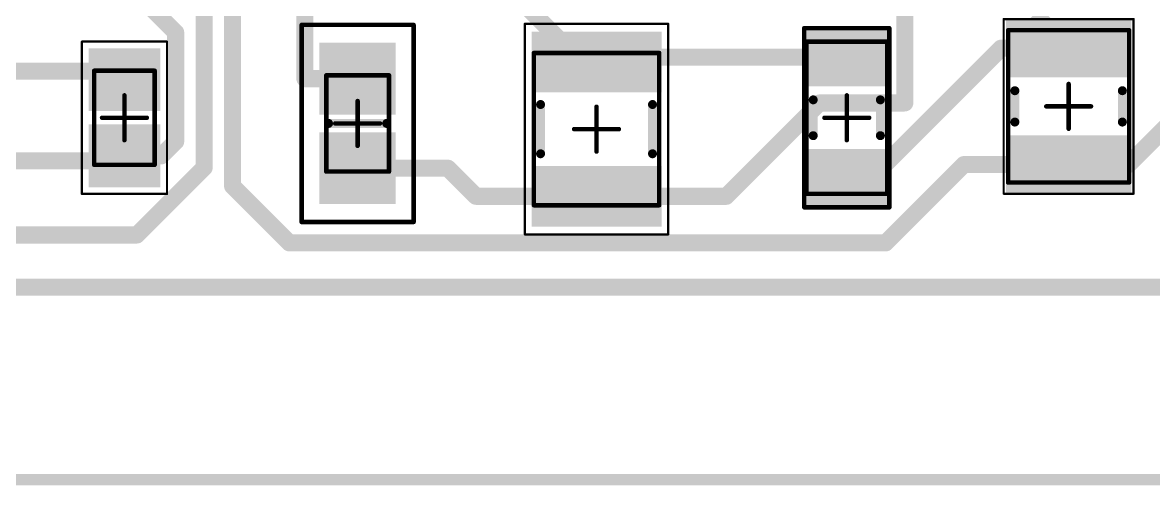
# Model space of a CAD drawing. Header units: millimetres. Extents: x 2.52 to 5.37, y 1.66 to 4.63.
# Drawn here: x 3.835 to 4.83, y 1.655 to 2.062 of the extents above; entities that cross this region are included whole.
import ezdxf

# ---------------------------------------------------------------- set-up
doc = ezdxf.new("R2010")
doc.units = ezdxf.units.MM
doc.header["$MEASUREMENT"] = 0
for name, color, linetype in [('Mechanical13', 56, 'Continuous'), ('Mechanical15', 56, 'Continuous'), ('Mechanical4', 56, 'Continuous'), ('TopLayer', 1, 'Continuous'), ('TopOverlay', 2, 'Continuous'), ('TopPaste', 8, 'Continuous'), ('TopSolder', 216, 'Continuous')]:
    doc.layers.add(name, color=color, linetype=linetype)

# ---------------------------------------------------------------- blocks, each defined once
blk = doc.blocks.new('C1206_26')
at = {"layer": 'TopLayer'}
for points in [[(-0.0748, -0.03346), (-0.0748, 0.03346), (-0.0315, 0.03346), (-0.0315, -0.03346)], [(0.0315, -0.03346), (0.0315, 0.03346), (0.0748, 0.03346), (0.0748, -0.03346)]]:
    blk.add_hatch(color=1, dxfattribs=at).paths.add_polyline_path(points)
at = {"layer": 'TopPaste'}
for points in [[(-0.0748, -0.03346), (-0.0748, 0.03346), (-0.0315, 0.03346), (-0.0315, -0.03346)], [(0.0315, -0.03346), (0.0315, 0.03346), (0.0748, 0.03346), (0.0748, -0.03346)]]:
    blk.add_hatch(color=8, dxfattribs=at).paths.add_polyline_path(points)
at = {"layer": 'TopSolder'}
for points in [[(-0.0788, -0.03746), (-0.0788, 0.03746), (-0.0275, 0.03746), (-0.0275, -0.03746)], [(0.0275, -0.03746), (0.0275, 0.03746), (0.0788, 0.03746), (0.0788, -0.03746)]]:
    blk.add_hatch(color=216, dxfattribs=at).paths.add_polyline_path(points)
at = {"layer": 'Mechanical13', "const_width": 0.00394}
for points in [[(-0.06693, 0.03543), (0.06693, 0.03543)], [(-0.06693, 0.03543), (-0.06693, -0.03543)], [(0.06693, 0.03543), (0.06693, -0.03543)], [(-0.06693, -0.03543), (0.06693, -0.03543)]]:
    blk.add_lwpolyline(points, dxfattribs=at)
at = {"layer": 'Mechanical13', "const_width": 0.00197}
for points in [[(-0.06791, 0.03543, 1), (-0.06594, 0.03543, 1)], [(-0.06791, 0.03543, 1), (-0.06594, 0.03543, 1)], [(0.06594, 0.03543, 1), (0.06791, 0.03543, 1)], [(0.06594, 0.03543, 1), (0.06791, 0.03543, 1)], [(-0.06791, -0.03543, 1), (-0.06594, -0.03543, 1)], [(-0.06791, -0.03543, 1), (-0.06594, -0.03543, 1)], [(0.06594, -0.03543, 1), (0.06791, -0.03543, 1)], [(0.06594, -0.03543, 1), (0.06791, -0.03543, 1)]]:
    blk.add_lwpolyline(points, format="xyb", close=True, dxfattribs=at)
at = {"layer": 'Mechanical15', "const_width": 0.00394}
for points in [[(-0.07874, 0.0374), (0.07874, 0.0374)], [(-0.07874, 0.0374), (-0.07874, -0.0374)], [(0.07874, 0.0374), (0.07874, -0.0374)], [(0, 0.01969), (0, -0.01969)], [(-0.01969, 0), (0.01969, 0)], [(-0.07874, -0.0374), (0.07874, -0.0374)]]:
    blk.add_lwpolyline(points, dxfattribs=at)
at = {"layer": 'Mechanical15', "const_width": 0.00197}
for points in [[(-0.07972, 0.0374, 1), (-0.07776, 0.0374, 1)], [(-0.07972, 0.0374, 1), (-0.07776, 0.0374, 1)], [(0.07776, 0.0374, 1), (0.07972, 0.0374, 1)], [(0.07776, 0.0374, 1), (0.07972, 0.0374, 1)], [(-0.00098, 0.01969, 1), (0.00098, 0.01969, 1)], [(-0.02067, 0, 1), (-0.0187, 0, 1)], [(0.0187, 0, 1), (0.02067, 0, 1)], [(-0.00098, -0.01969, 1), (0.00098, -0.01969, 1)], [(-0.07972, -0.0374, 1), (-0.07776, -0.0374, 1)], [(-0.07972, -0.0374, 1), (-0.07776, -0.0374, 1)], [(0.07776, -0.0374, 1), (0.07972, -0.0374, 1)], [(0.07776, -0.0374, 1), (0.07972, -0.0374, 1)]]:
    blk.add_lwpolyline(points, format="xyb", close=True, dxfattribs=at)
at = {"layer": 'TopOverlay', "const_width": 0.00787}
for points in [[(-0.01575, 0.02953), (0.01575, 0.02953)], [(-0.01575, -0.02953), (0.01575, -0.02953)]]:
    blk.add_lwpolyline(points, dxfattribs=at)
at = {"layer": 'TopOverlay', "const_width": 0.00394}
for points in [[(-0.01772, 0.02953, 1), (-0.01378, 0.02953, 1)], [(0.01378, 0.02953, 1), (0.01772, 0.02953, 1)], [(-0.01772, -0.02953, 1), (-0.01378, -0.02953, 1)], [(0.01378, -0.02953, 1), (0.01772, -0.02953, 1)]]:
    blk.add_lwpolyline(points, format="xyb", close=True, dxfattribs=at)
blk = doc.blocks.new('6_0805_M_30')
at = {"layer": 'TopLayer'}
for points in [[(-0.06693, -0.02953), (-0.06693, 0.02953), (-0.01181, 0.02953), (-0.01181, -0.02953)], [(0.01181, -0.02953), (0.01181, 0.02953), (0.06693, 0.02953), (0.06693, -0.02953)]]:
    blk.add_hatch(color=1, dxfattribs=at).paths.add_polyline_path(points)
at = {"layer": 'TopPaste'}
for points in [[(-0.06693, -0.02953), (-0.06693, 0.02953), (-0.01181, 0.02953), (-0.01181, -0.02953)], [(0.01181, -0.02953), (0.01181, 0.02953), (0.06693, 0.02953), (0.06693, -0.02953)]]:
    blk.add_hatch(color=8, dxfattribs=at).paths.add_polyline_path(points)
at = {"layer": 'TopSolder'}
for points in [[(-0.07093, -0.03353), (-0.07093, 0.03353), (-0.00781, 0.03353), (-0.00781, -0.03353)], [(0.00781, -0.03353), (0.00781, 0.03353), (0.07093, 0.03353), (0.07093, -0.03353)]]:
    blk.add_hatch(color=216, dxfattribs=at).paths.add_polyline_path(points)
at = {"layer": 'Mechanical13', "const_width": 0.00394}
for points in [[(-0.04232, -0.02756), (-0.04232, 0.02756)], [(0.04232, 0.02756), (-0.04232, 0.02756)], [(0.04232, -0.02756), (0.04232, 0.02756)], [(0.04232, -0.02756), (-0.04232, -0.02756)]]:
    blk.add_lwpolyline(points, dxfattribs=at)
at = {"layer": 'Mechanical13', "const_width": 0.00197}
for points in [[(-0.04331, 0.02756, 1), (-0.04134, 0.02756, 1)], [(-0.04331, 0.02756, 1), (-0.04134, 0.02756, 1)], [(0.04134, 0.02756, 1), (0.04331, 0.02756, 1)], [(0.04134, 0.02756, 1), (0.04331, 0.02756, 1)], [(-0.04331, -0.02756, 1), (-0.04134, -0.02756, 1)], [(-0.04331, -0.02756, 1), (-0.04134, -0.02756, 1)], [(0.04134, -0.02756, 1), (0.04331, -0.02756, 1)], [(0.04134, -0.02756, 1), (0.04331, -0.02756, 1)]]:
    blk.add_lwpolyline(points, format="xyb", close=True, dxfattribs=at)
at = {"layer": 'Mechanical15', "const_width": 0.00394}
for points in [[(-0.08661, -0.04921), (-0.08661, 0.04921)], [(0.08661, 0.04921), (-0.08661, 0.04921)], [(0.08661, -0.04921), (0.08661, 0.04921)], [(0, -0.01969), (0, 0.01969)], [(0.01969, 0), (-0.01969, 0)], [(0.08661, -0.04921), (-0.08661, -0.04921)]]:
    blk.add_lwpolyline(points, dxfattribs=at)
at = {"layer": 'Mechanical15', "const_width": 0.00197}
for points in [[(-0.0876, 0.04921, 1), (-0.08563, 0.04921, 1)], [(-0.0876, 0.04921, 1), (-0.08563, 0.04921, 1)], [(0.08563, 0.04921, 1), (0.0876, 0.04921, 1)], [(0.08563, 0.04921, 1), (0.0876, 0.04921, 1)], [(-0.00098, 0.01969, 1), (0.00098, 0.01969, 1)], [(-0.02067, 0, 1), (-0.0187, 0, 1)], [(0.0187, 0, 1), (0.02067, 0, 1)], [(-0.00098, -0.01969, 1), (0.00098, -0.01969, 1)], [(-0.0876, -0.04921, 1), (-0.08563, -0.04921, 1)], [(-0.0876, -0.04921, 1), (-0.08563, -0.04921, 1)], [(0.08563, -0.04921, 1), (0.0876, -0.04921, 1)], [(0.08563, -0.04921, 1), (0.0876, -0.04921, 1)]]:
    blk.add_lwpolyline(points, format="xyb", close=True, dxfattribs=at)
at = {"layer": 'TopOverlay', "const_width": 0.00787}
blk.add_lwpolyline([(0, -0.02559), (0, 0.02559)], dxfattribs=at)
at = {"layer": 'TopOverlay', "const_width": 0.00394}
for points in [[(-0.00197, 0.02559, 1), (0.00197, 0.02559, 1)], [(-0.00197, -0.02559, 1), (0.00197, -0.02559, 1)]]:
    blk.add_lwpolyline(points, format="xyb", close=True, dxfattribs=at)
blk = doc.blocks.new('CAPC2013X70X45NL10T25_38')
at = {"layer": 'TopLayer'}
for points in [[(-0.05709, -0.02756), (-0.05709, 0.02756), (-0.00984, 0.02756), (-0.00984, -0.02756)], [(0.00984, -0.02756), (0.00984, 0.02756), (0.05709, 0.02756), (0.05709, -0.02756)]]:
    blk.add_hatch(color=1, dxfattribs=at).paths.add_polyline_path(points)
at = {"layer": 'TopPaste'}
for points in [[(-0.05709, -0.02756), (-0.05709, 0.02756), (-0.00984, 0.02756), (-0.00984, -0.02756)], [(0.00984, -0.02756), (0.00984, 0.02756), (0.05709, 0.02756), (0.05709, -0.02756)]]:
    blk.add_hatch(color=8, dxfattribs=at).paths.add_polyline_path(points)
at = {"layer": 'TopSolder'}
for points in [[(-0.06109, -0.03156), (-0.06109, 0.03156), (-0.00584, 0.03156), (-0.00584, -0.03156)], [(0.00584, -0.03156), (0.00584, 0.03156), (0.06109, 0.03156), (0.06109, -0.03156)]]:
    blk.add_hatch(color=216, dxfattribs=at).paths.add_polyline_path(points)
at = {"layer": 'Mechanical13', "const_width": 0.00394}
for points in [[(0.04134, 0.02657), (-0.04134, 0.02657)], [(-0.04134, -0.02657), (-0.04134, 0.02657)], [(0.04134, -0.02657), (0.04134, 0.02657)], [(0.04134, -0.02657), (-0.04134, -0.02657)]]:
    blk.add_lwpolyline(points, dxfattribs=at)
at = {"layer": 'Mechanical13', "const_width": 0.00197}
for points in [[(-0.04232, 0.02657, 1), (-0.04035, 0.02657, 1)], [(-0.04232, 0.02657, 1), (-0.04035, 0.02657, 1)], [(0.04035, 0.02657, 1), (0.04232, 0.02657, 1)], [(0.04035, 0.02657, 1), (0.04232, 0.02657, 1)], [(-0.04232, -0.02657, 1), (-0.04035, -0.02657, 1)], [(-0.04232, -0.02657, 1), (-0.04035, -0.02657, 1)], [(0.04035, -0.02657, 1), (0.04232, -0.02657, 1)], [(0.04035, -0.02657, 1), (0.04232, -0.02657, 1)]]:
    blk.add_lwpolyline(points, format="xyb", close=True, dxfattribs=at)
at = {"layer": 'Mechanical15'}
for points, const_width in [([(0.06693, 0.0374), (-0.06693, 0.0374)], 0.00197), ([(-0.06693, -0.0374), (-0.06693, 0.0374)], 0.00197), ([(0.06693, -0.0374), (0.06693, 0.0374)], 0.00197), ([(0, -0.01969), (0, 0.01969)], 0.00394), ([(0.01969, 0), (-0.01969, 0)], 0.00394), ([(0.06693, -0.0374), (-0.06693, -0.0374)], 0.00197)]:
    blk.add_lwpolyline(points, dxfattribs=dict(at, const_width=const_width))
for points, const_width in [([(-0.06742, 0.0374, 1), (-0.06644, 0.0374, 1)], 0.000984), ([(-0.06742, 0.0374, 1), (-0.06644, 0.0374, 1)], 0.000984), ([(0.06644, 0.0374, 1), (0.06742, 0.0374, 1)], 0.000984), ([(0.06644, 0.0374, 1), (0.06742, 0.0374, 1)], 0.000984), ([(-0.00098, 0.01969, 1), (0.00098, 0.01969, 1)], 0.00197), ([(-0.02067, 0, 1), (-0.0187, 0, 1)], 0.00197), ([(0.0187, 0, 1), (0.02067, 0, 1)], 0.00197), ([(-0.00098, -0.01969, 1), (0.00098, -0.01969, 1)], 0.00197), ([(-0.06742, -0.0374, 1), (-0.06644, -0.0374, 1)], 0.000984), ([(-0.06742, -0.0374, 1), (-0.06644, -0.0374, 1)], 0.000984), ([(0.06644, -0.0374, 1), (0.06742, -0.0374, 1)], 0.000984), ([(0.06644, -0.0374, 1), (0.06742, -0.0374, 1)], 0.000984)]:
    blk.add_lwpolyline(points, format="xyb", close=True, dxfattribs=dict(at, const_width=const_width))
blk = doc.blocks.new('CAPC3225X279X50LL20T25_48')
at = {"layer": 'TopLayer'}
for points in [[(-0.07283, -0.05118), (-0.07283, 0.05118), (-0.02953, 0.05118), (-0.02953, -0.05118)], [(0.02953, -0.05118), (0.02953, 0.05118), (0.07283, 0.05118), (0.07283, -0.05118)]]:
    blk.add_hatch(color=1, dxfattribs=at).paths.add_polyline_path(points)
at = {"layer": 'TopPaste'}
for points in [[(-0.07283, -0.05118), (-0.07283, 0.05118), (-0.02953, 0.05118), (-0.02953, -0.05118)], [(0.02953, -0.05118), (0.02953, 0.05118), (0.07283, 0.05118), (0.07283, -0.05118)]]:
    blk.add_hatch(color=8, dxfattribs=at).paths.add_polyline_path(points)
at = {"layer": 'TopSolder'}
for points in [[(-0.07683, -0.05518), (-0.07683, 0.05518), (-0.02553, 0.05518), (-0.02553, -0.05518)], [(0.02553, -0.05518), (0.02553, 0.05518), (0.07683, 0.05518), (0.07683, -0.05518)]]:
    blk.add_hatch(color=216, dxfattribs=at).paths.add_polyline_path(points)
at = {"layer": 'Mechanical13', "const_width": 0.00394}
for points in [[(-0.06693, -0.05315), (-0.06693, 0.05315)], [(0.06693, 0.05315), (-0.06693, 0.05315)], [(0.06693, -0.05315), (0.06693, 0.05315)], [(0.06693, -0.05315), (-0.06693, -0.05315)]]:
    blk.add_lwpolyline(points, dxfattribs=at)
at = {"layer": 'Mechanical13', "const_width": 0.00197}
for points in [[(-0.06791, 0.05315, 1), (-0.06594, 0.05315, 1)], [(-0.06791, 0.05315, 1), (-0.06594, 0.05315, 1)], [(0.06594, 0.05315, 1), (0.06791, 0.05315, 1)], [(0.06594, 0.05315, 1), (0.06791, 0.05315, 1)], [(-0.06791, -0.05315, 1), (-0.06594, -0.05315, 1)], [(-0.06791, -0.05315, 1), (-0.06594, -0.05315, 1)], [(0.06594, -0.05315, 1), (0.06791, -0.05315, 1)], [(0.06594, -0.05315, 1), (0.06791, -0.05315, 1)]]:
    blk.add_lwpolyline(points, format="xyb", close=True, dxfattribs=at)
at = {"layer": 'Mechanical15'}
for points, const_width in [([(-0.07677, -0.05709), (-0.07677, 0.05709)], 0.00197), ([(0.07677, 0.05709), (-0.07677, 0.05709)], 0.00197), ([(0.07677, -0.05709), (0.07677, 0.05709)], 0.00197), ([(0, -0.01969), (0, 0.01969)], 0.00394), ([(0.01969, 0), (-0.01969, 0)], 0.00394), ([(0.07677, -0.05709), (-0.07677, -0.05709)], 0.00197)]:
    blk.add_lwpolyline(points, dxfattribs=dict(at, const_width=const_width))
for points, const_width in [([(-0.07726, 0.05709, 1), (-0.07628, 0.05709, 1)], 0.000984), ([(-0.07726, 0.05709, 1), (-0.07628, 0.05709, 1)], 0.000984), ([(0.07628, 0.05709, 1), (0.07726, 0.05709, 1)], 0.000984), ([(0.07628, 0.05709, 1), (0.07726, 0.05709, 1)], 0.000984), ([(-0.00098, 0.01969, 1), (0.00098, 0.01969, 1)], 0.00197), ([(-0.02067, 0, 1), (-0.0187, 0, 1)], 0.00197), ([(0.0187, 0, 1), (0.02067, 0, 1)], 0.00197), ([(-0.00098, -0.01969, 1), (0.00098, -0.01969, 1)], 0.00197), ([(-0.07726, -0.05709, 1), (-0.07628, -0.05709, 1)], 0.000984), ([(-0.07726, -0.05709, 1), (-0.07628, -0.05709, 1)], 0.000984), ([(0.07628, -0.05709, 1), (0.07726, -0.05709, 1)], 0.000984), ([(0.07628, -0.05709, 1), (0.07726, -0.05709, 1)], 0.000984)]:
    blk.add_lwpolyline(points, format="xyb", close=True, dxfattribs=dict(at, const_width=const_width))
at = {"layer": 'TopOverlay', "const_width": 0.00787}
for points in [[(0.01378, 0.04724), (-0.01378, 0.04724)], [(0.01378, -0.04724), (-0.01378, -0.04724)]]:
    blk.add_lwpolyline(points, dxfattribs=at)
at = {"layer": 'TopOverlay', "const_width": 0.00394}
for points in [[(-0.01575, 0.04724, 1), (-0.01181, 0.04724, 1)], [(0.01181, 0.04724, 1), (0.01575, 0.04724, 1)], [(-0.01575, -0.04724, 1), (-0.01181, -0.04724, 1)], [(0.01181, -0.04724, 1), (0.01575, -0.04724, 1)]]:
    blk.add_lwpolyline(points, format="xyb", close=True, dxfattribs=at)
blk = doc.blocks.new('CAPC1210_3225_280_N_49')
at = {"layer": 'TopLayer'}
for points in [[(-0.08169, -0.05315), (-0.08169, 0.05315), (-0.03642, 0.05315), (-0.03642, -0.05315)], [(0.03642, -0.05315), (0.03642, 0.05315), (0.08169, 0.05315), (0.08169, -0.05315)]]:
    blk.add_hatch(color=1, dxfattribs=at).paths.add_polyline_path(points)
at = {"layer": 'TopPaste'}
for points in [[(-0.08169, -0.05315), (-0.08169, 0.05315), (-0.03642, 0.05315), (-0.03642, -0.05315)], [(0.03642, -0.05315), (0.03642, 0.05315), (0.08169, 0.05315), (0.08169, -0.05315)]]:
    blk.add_hatch(color=8, dxfattribs=at).paths.add_polyline_path(points)
at = {"layer": 'TopSolder'}
for points in [[(-0.08569, -0.05715), (-0.08569, 0.05715), (-0.03242, 0.05715), (-0.03242, -0.05715)], [(0.03242, -0.05715), (0.03242, 0.05715), (0.08569, 0.05715), (0.08569, -0.05715)]]:
    blk.add_hatch(color=216, dxfattribs=at).paths.add_polyline_path(points)
at = {"layer": 'Mechanical13', "const_width": 0.00394}
for points in [[(-0.06693, -0.05512), (-0.06693, 0.05512)], [(0.06693, 0.05512), (-0.06693, 0.05512)], [(0.06693, -0.05512), (0.06693, 0.05512)], [(0.06693, -0.05512), (-0.06693, -0.05512)]]:
    blk.add_lwpolyline(points, dxfattribs=at)
at = {"layer": 'Mechanical13', "const_width": 0.00197}
for points in [[(-0.06791, 0.05512, 1), (-0.06594, 0.05512, 1)], [(-0.06791, 0.05512, 1), (-0.06594, 0.05512, 1)], [(0.06595, 0.05512, 1), (0.06791, 0.05512, 1)], [(0.06595, 0.05512, 1), (0.06791, 0.05512, 1)], [(-0.06791, -0.05512, 1), (-0.06594, -0.05512, 1)], [(-0.06791, -0.05512, 1), (-0.06594, -0.05512, 1)], [(0.06595, -0.05512, 1), (0.06791, -0.05512, 1)], [(0.06595, -0.05512, 1), (0.06791, -0.05512, 1)]]:
    blk.add_lwpolyline(points, format="xyb", close=True, dxfattribs=at)
at = {"layer": 'Mechanical15'}
for points, const_width in [([(-0.09252, -0.06299), (-0.09252, 0.06299)], 0.00197), ([(0.09252, 0.06299), (-0.09252, 0.06299)], 0.00197), ([(0.09252, -0.06299), (0.09252, 0.06299)], 0.00197), ([(0, -0.01969), (0, 0.01969)], 0.00394), ([(0.01969, 0), (-0.01969, 0)], 0.00394), ([(0.09252, -0.06299), (-0.09252, -0.06299)], 0.00197)]:
    blk.add_lwpolyline(points, dxfattribs=dict(at, const_width=const_width))
for points, const_width in [([(-0.09301, 0.06299, 1), (-0.09203, 0.06299, 1)], 0.000984), ([(-0.09301, 0.06299, 1), (-0.09203, 0.06299, 1)], 0.000984), ([(0.09203, 0.06299, 1), (0.09301, 0.06299, 1)], 0.000984), ([(0.09203, 0.06299, 1), (0.09301, 0.06299, 1)], 0.000984), ([(-0.00098, 0.01969, 1), (0.00098, 0.01969, 1)], 0.00197), ([(-0.02067, 0, 1), (-0.0187, 0, 1)], 0.00197), ([(0.0187, 0, 1), (0.02067, 0, 1)], 0.00197), ([(-0.00098, -0.01969, 1), (0.00098, -0.01969, 1)], 0.00197), ([(-0.09301, -0.06299, 1), (-0.09203, -0.06299, 1)], 0.000984), ([(-0.09301, -0.06299, 1), (-0.09203, -0.06299, 1)], 0.000984), ([(0.09203, -0.06299, 1), (0.09301, -0.06299, 1)], 0.000984), ([(0.09203, -0.06299, 1), (0.09301, -0.06299, 1)], 0.000984)]:
    blk.add_lwpolyline(points, format="xyb", close=True, dxfattribs=dict(at, const_width=const_width))
at = {"layer": 'TopOverlay', "const_width": 0.00787}
for points in [[(0.02165, 0.04921), (-0.02165, 0.04921)], [(0.02165, -0.04921), (-0.02165, -0.04921)]]:
    blk.add_lwpolyline(points, dxfattribs=at)
at = {"layer": 'TopOverlay', "const_width": 0.00394}
for points in [[(-0.02362, 0.04921, 1), (-0.01969, 0.04921, 1)], [(0.01969, 0.04921, 1), (0.02362, 0.04921, 1)], [(-0.02362, -0.04921, 1), (-0.01969, -0.04921, 1)], [(0.01969, -0.04921, 1), (0.02362, -0.04921, 1)]]:
    blk.add_lwpolyline(points, format="xyb", close=True, dxfattribs=at)

msp = doc.modelspace()

# ---------------------------------------------------------------- linework, layer by layer
at = {"layer": 'Mechanical4', "const_width": 0.01}
msp.add_lwpolyline([(2.52, 1.66), (5.36, 1.66)], dxfattribs=at)
at = {"layer": 'TopLayer', "const_width": 0.015}
for points in [[(4.08363, 2.01252), (4.08363, 2.2553)], [(4.61097, 1.99115), (4.61097, 2.11815)], [(4.02006, 1.91815), (4.02006, 2.10274)], [(3.929, 2.09421), (3.97006, 2.05315)], [(3.99506, 1.93421), (3.99506, 2.09238)], [(4.27, 2.08421), (4.327, 2.02721)], [(4.725, 2.06933), (4.755, 2.03933)], [(3.97006, 1.95725), (3.97006, 2.05315)], [(4.8075, 1.93697), (4.915, 2.04447)], [(4.34, 2.02721), (4.34409, 2.0313)], [(4.34409, 2.0313), (4.56, 2.0313)], [(4.58744, 1.93109), (4.69568, 2.03933)], [(4.69568, 2.03933), (4.755, 2.03933)], [(4.327, 2.02721), (4.34, 2.02721)], [(3.7, 2.01906), (3.91756, 2.01906)], [(3.91756, 2.01906), (3.925, 2.01161)], [(4.08363, 2.01252), (4.13, 2.01252)], [(4.454, 1.90909), (4.53606, 1.99115)], [(4.53606, 1.99115), (4.61097, 1.99115)], [(3.9575, 1.94469), (3.97006, 1.95725)], [(3.92063, 1.94032), (3.925, 1.94469)], [(3.925, 1.94469), (3.9575, 1.94469)], [(3.7, 1.94032), (3.92063, 1.94032)], [(3.93595, 1.8751), (3.99506, 1.93421)], [(4.13, 1.93378), (4.20937, 1.93378)], [(4.20937, 1.93378), (4.23406, 1.90909)], [(4.56, 1.925), (4.58596, 1.93109)], [(4.58596, 1.93109), (4.58744, 1.93109)], [(4.59418, 1.86815), (4.663, 1.93697)], [(4.663, 1.93697), (4.755, 1.93697)], [(4.755, 1.93697), (4.8075, 1.93697)], [(4.02006, 1.91815), (4.07006, 1.86815)], [(4.23406, 1.90909), (4.454, 1.90909)], [(3.4377, 1.8751), (3.93595, 1.8751)], [(4.07006, 1.86815), (4.59418, 1.86815)], [(3.44072, 1.82915), (4.917, 1.82915)]]:
    msp.add_lwpolyline(points, dxfattribs=at)
at = {"layer": 'TopLayer', "const_width": 0.0075}
for points in [[(3.96631, 2.05315, 1), (3.97381, 2.05315, 1)], [(3.96631, 2.05315, 1), (3.97381, 2.05315, 1)], [(4.34034, 2.0313, 1), (4.34784, 2.0313, 1)], [(4.34034, 2.0313, 1), (4.34784, 2.0313, 1)], [(4.55625, 2.0313, 1), (4.56375, 2.0313, 1)], [(4.69193, 2.03933, 1), (4.69943, 2.03933, 1)], [(4.69193, 2.03933, 1), (4.69943, 2.03933, 1)], [(4.75125, 2.03933, 1), (4.75875, 2.03933, 1)], [(4.75125, 2.03933, 1), (4.75875, 2.03933, 1)], [(4.32325, 2.02721, 1), (4.33075, 2.02721, 1)], [(4.32325, 2.02721, 1), (4.33075, 2.02721, 1)], [(4.33625, 2.02721, 1), (4.34375, 2.02721, 1)], [(4.33625, 2.02721, 1), (4.34375, 2.02721, 1)], [(3.91381, 2.01906, 1), (3.92131, 2.01906, 1)], [(3.91381, 2.01906, 1), (3.92131, 2.01906, 1)], [(3.92125, 2.01161, 1), (3.92875, 2.01161, 1)], [(4.07988, 2.01252, 1), (4.08738, 2.01252, 1)], [(4.07988, 2.01252, 1), (4.08738, 2.01252, 1)], [(4.12625, 2.01252, 1), (4.13375, 2.01252, 1)], [(4.53231, 1.99115, 1), (4.53981, 1.99115, 1)], [(4.53231, 1.99115, 1), (4.53981, 1.99115, 1)], [(4.60722, 1.99115, 1), (4.61472, 1.99115, 1)], [(4.60722, 1.99115, 1), (4.61472, 1.99115, 1)], [(3.96631, 1.95725, 1), (3.97381, 1.95725, 1)], [(3.96631, 1.95725, 1), (3.97381, 1.95725, 1)], [(3.92125, 1.94469, 1), (3.92875, 1.94469, 1)], [(3.92125, 1.94469, 1), (3.92875, 1.94469, 1)], [(3.95375, 1.94469, 1), (3.96125, 1.94469, 1)], [(3.95375, 1.94469, 1), (3.96125, 1.94469, 1)], [(3.91688, 1.94032, 1), (3.92438, 1.94032, 1)], [(3.91688, 1.94032, 1), (3.92438, 1.94032, 1)], [(3.99131, 1.93421, 1), (3.99881, 1.93421, 1)], [(3.99131, 1.93421, 1), (3.99881, 1.93421, 1)], [(4.12625, 1.93378, 1), (4.13375, 1.93378, 1)], [(4.20562, 1.93378, 1), (4.21312, 1.93378, 1)], [(4.20562, 1.93378, 1), (4.21312, 1.93378, 1)], [(4.58221, 1.93109, 1), (4.58971, 1.93109, 1)], [(4.58221, 1.93109, 1), (4.58971, 1.93109, 1)], [(4.58369, 1.93109, 1), (4.59119, 1.93109, 1)], [(4.58369, 1.93109, 1), (4.59119, 1.93109, 1)], [(4.65925, 1.93697, 1), (4.66675, 1.93697, 1)], [(4.65925, 1.93697, 1), (4.66675, 1.93697, 1)], [(4.75125, 1.93697, 1), (4.75875, 1.93697, 1)], [(4.75125, 1.93697, 1), (4.75875, 1.93697, 1)], [(4.80375, 1.93697, 1), (4.81125, 1.93697, 1)], [(4.80375, 1.93697, 1), (4.81125, 1.93697, 1)], [(4.55625, 1.925, 1), (4.56375, 1.925, 1)], [(4.01631, 1.91815, 1), (4.02381, 1.91815, 1)], [(4.01631, 1.91815, 1), (4.02381, 1.91815, 1)], [(4.23031, 1.90909, 1), (4.23781, 1.90909, 1)], [(4.23031, 1.90909, 1), (4.23781, 1.90909, 1)], [(4.45025, 1.90909, 1), (4.45775, 1.90909, 1)], [(4.45025, 1.90909, 1), (4.45775, 1.90909, 1)], [(3.9322, 1.8751, 1), (3.9397, 1.8751, 1)], [(3.9322, 1.8751, 1), (3.9397, 1.8751, 1)], [(4.06631, 1.86815, 1), (4.07381, 1.86815, 1)], [(4.06631, 1.86815, 1), (4.07381, 1.86815, 1)], [(4.59043, 1.86815, 1), (4.59793, 1.86815, 1)], [(4.59043, 1.86815, 1), (4.59793, 1.86815, 1)]]:
    msp.add_lwpolyline(points, format="xyb", close=True, dxfattribs=at)

# ---------------------------------------------------------------- block references
for name, p, rotation in [('6_0805_M_30', (4.13, 1.97315), 270), ('CAPC1210_3225_280_N_49', (4.34, 1.96815), 270), ('C1206_26', (4.56, 1.97815), 90), ('CAPC3225X279X50LL20T25_48', (4.755, 1.98815), 270), ('CAPC2013X70X45NL10T25_38', (3.925, 1.97815), 270)]:
    msp.add_blockref(name, p, dxfattribs=dict(rotation=rotation))

doc.saveas('drawing.dxf')
